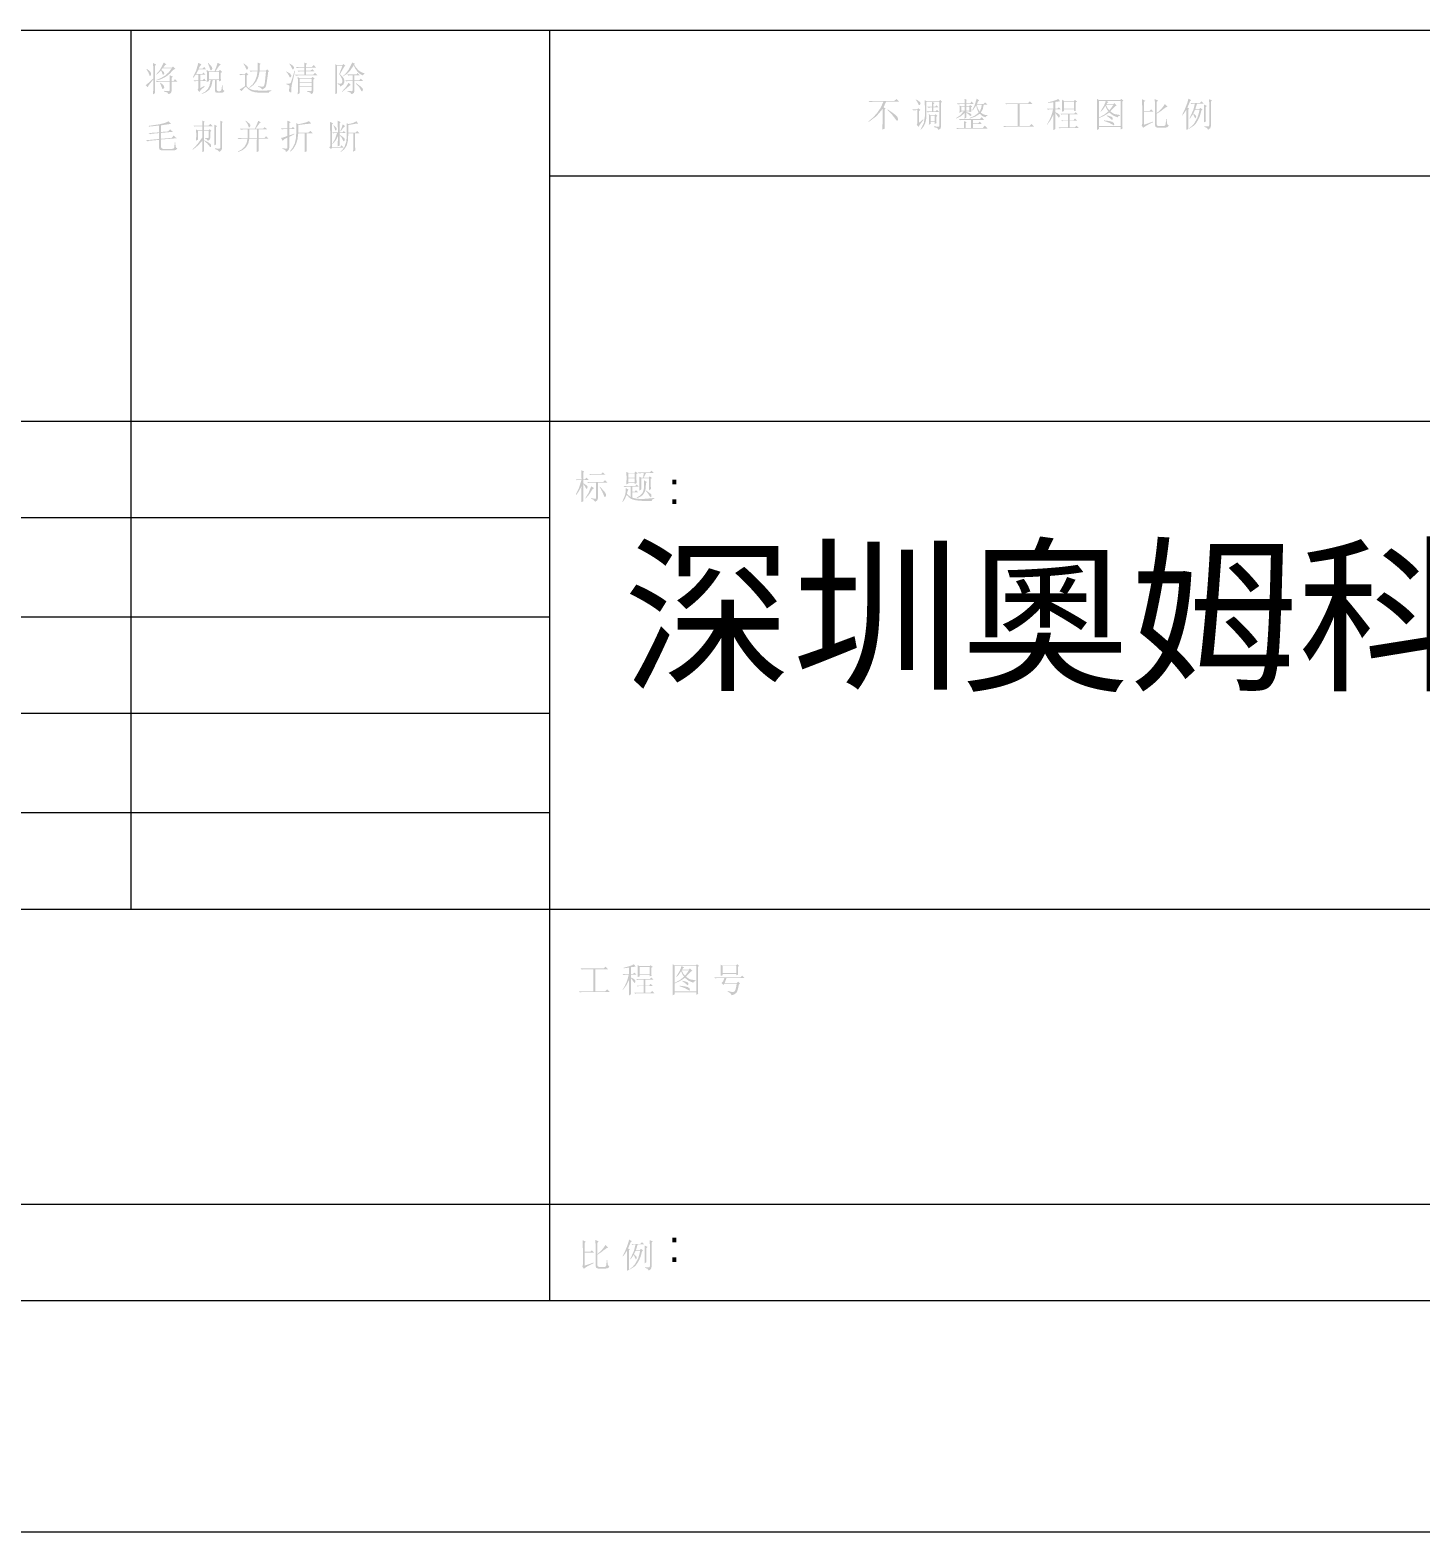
# Model space of a CAD drawing. Header units: millimetres. Extents: x 0 to 297, y 0 to 210.
# Drawn here: x 211.45 to 254.19, y 0 to 46.14 of the extents above; entities that cross this region are included whole.
import ezdxf

# ---------------------------------------------------------------- set-up
doc = ezdxf.new("R2010")
doc.units = ezdxf.units.MM
doc.layers.get('0').update_dxf_attribs({"color": 254})
doc.layers.add('1', color=7, linetype='Continuous')

msp = doc.modelspace()

# ---------------------------------------------------------------- hatches: boundary and pattern name
at = {"layer": '1'}
h = msp.add_hatch(color=0, dxfattribs=at)
h.paths.add_polyline_path([(215.807191, 44.556952), (215.978068, 44.556952), (215.90641, 44.634122), (215.862313, 44.579), (215.807191, 44.579), (215.807191, 44.683731), (215.840264, 44.711292), (215.741045, 44.755389), (215.743801, 44.685798), (215.746558, 44.579), (215.31661, 44.579), (215.349683, 44.545927), (215.432365, 44.556952), (215.746558, 44.556952), (215.746558, 44.308905), (215.739667, 44.278588), (215.724509, 44.264808), (215.676278, 44.266186), (215.570169, 44.275832), (215.570169, 44.253783), (215.670076, 44.224844), (215.707972, 44.171101), (215.782387, 44.211064), (215.807191, 44.292368)])
h.paths.add_polyline_path([(215.459926, 44.523879), (215.448901, 44.512854), (215.504023, 44.375051), (215.521937, 44.33302), (215.54812, 44.336466), (215.575681, 44.380563), (215.559144, 44.441196), (215.521937, 44.478403)])
h.paths.add_polyline_path([(215.603242, 45.069582), (215.641827, 45.086118), (215.559144, 45.146752), (215.476462, 44.975875), (215.41445, 44.88148), (215.327634, 44.78295), (215.338658, 44.771926), (215.415828, 44.838071), (215.476462, 44.904217), (215.504712, 44.842895), (215.520559, 44.793974), (215.532962, 44.768481), (215.553632, 44.771926), (215.581193, 44.810511), (215.559144, 44.86012), (215.487486, 44.920754), (215.526071, 44.970363), (215.807191, 44.970363), (215.715552, 44.847029), (215.603242, 44.744365), (215.469572, 44.665128), (215.327634, 44.606561), (215.333146, 44.595537), (215.465438, 44.629299), (215.581193, 44.683731), (215.676278, 44.746432), (215.746558, 44.804999), (215.840264, 44.904217), (215.877471, 44.936601), (215.922946, 44.948314), (215.845776, 45.025485), (215.807191, 44.9869), (215.542608, 44.9869)])
h.paths.add_polyline_path([(215.029978, 44.93729), (215.083721, 44.849096), (215.11266, 44.777438), (215.129885, 44.734719), (215.151245, 44.733341), (215.173294, 44.788462), (215.156757, 44.854608), (215.116105, 44.893193), (215.046514, 44.948314)])
h.paths.add_polyline_path([(215.233927, 44.171101), (215.294561, 44.204174), (215.294561, 44.288923), (215.294561, 44.353002), (215.294561, 44.418028), (215.294561, 44.554885), (215.294561, 44.763054), (215.294561, 45.042021), (215.327634, 45.080606), (215.233927, 45.130216), (215.234789, 45.063122), (215.236683, 44.961406), (215.238578, 44.825583), (215.239439, 44.65617), (215.101636, 44.529391), (215.043758, 44.478403), (215.002417, 44.452221), (215.068563, 44.391587), (215.089233, 44.433617), (215.134709, 44.496318), (215.239439, 44.623097), (215.238578, 44.467982), (215.236683, 44.341289), (215.234789, 44.242501)])
h = msp.add_hatch(color=0, dxfattribs=at)
h.paths.add_polyline_path([(216.948868, 44.854608), (217.257549, 44.854608), (217.257549, 44.62861), (216.948868, 44.62861)])
h.paths.add_polyline_path([(216.915795, 45.119191), (216.957137, 45.027552), (216.981941, 44.948314), (217.002612, 44.898705), (217.031551, 44.915242), (217.051532, 44.957272), (217.042575, 45.003436), (216.999856, 45.05649), (216.932332, 45.130216)])
h.paths.add_polyline_path([(217.213452, 45.135728), (217.185202, 45.036509), (217.119745, 44.871144), (216.948868, 44.871144), (216.882722, 44.915242), (216.885479, 44.8112), (216.888235, 44.727828), (216.882722, 44.551439), (216.948868, 44.573488), (216.948868, 44.606561), (217.00399, 44.606561), (216.967472, 44.441196), (216.910283, 44.325441), (216.828979, 44.248271), (216.72287, 44.187637), (216.728382, 44.176613), (216.855851, 44.229668), (216.95438, 44.303393), (217.023971, 44.423971), (217.064624, 44.606561), (217.130769, 44.606561), (217.130769, 44.292368), (217.147306, 44.23518), (217.196915, 44.215198), (217.31267, 44.215198), (217.367792, 44.22071), (217.389841, 44.237247), (217.428426, 44.27032), (217.388462, 44.299258), (217.373304, 44.336466), (217.373304, 44.441196), (217.351255, 44.441196), (217.338164, 44.346112), (217.329207, 44.292368), (217.311292, 44.272387), (217.28511, 44.264808), (217.229988, 44.264808), (217.195537, 44.281344), (217.185891, 44.330953), (217.185891, 44.606561), (217.257549, 44.606561), (217.257549, 44.562464), (217.318183, 44.590025), (217.314996, 44.617844), (217.313359, 44.667884), (217.312757, 44.739628), (217.31267, 44.832559), (217.356768, 44.854608), (217.290622, 44.920754), (217.241012, 44.871144), (217.147306, 44.871144), (217.229988, 44.997924), (217.271329, 45.052356), (217.31267, 45.086118)])
h.paths.add_polyline_path([(216.684285, 44.358514), (216.684285, 44.579), (216.860674, 44.579), (216.80004, 44.650658), (216.750431, 44.601049), (216.684285, 44.601049), (216.684285, 44.771926), (216.844137, 44.771926), (216.783504, 44.838071), (216.733894, 44.788462), (216.551993, 44.788462), (216.586444, 44.849785), (216.629163, 44.931778), (216.866186, 44.931778), (216.80004, 45.008948), (216.744919, 44.953827), (216.634676, 44.953827), (216.667749, 45.025485), (216.717358, 45.086118), (216.623651, 45.135728), (216.552682, 44.883547), (216.452775, 44.689243), (216.469311, 44.678219), (216.540969, 44.771926), (216.623651, 44.771926), (216.623651, 44.601049), (216.469311, 44.601049), (216.502384, 44.567976), (216.585066, 44.579), (216.623651, 44.579), (216.623651, 44.369538), (216.616761, 44.330953), (216.601603, 44.308905), (216.651212, 44.237247), (216.700821, 44.304082), (216.816577, 44.408124), (216.80004, 44.42466)])
h = msp.add_hatch(color=0, dxfattribs=at)
h.paths.add_polyline_path([(218.509469, 45.075094), (218.542542, 45.102655), (218.443323, 45.146752), (218.443323, 45.039265), (218.443323, 44.898705), (218.195276, 44.898705), (218.228349, 44.865632), (218.311031, 44.876657), (218.443323, 44.876657), (218.418432, 44.724642), (218.36822, 44.590714), (218.29217, 44.474355), (218.189764, 44.375051), (218.195276, 44.364026), (218.317147, 44.454977), (218.409561, 44.570732), (218.472004, 44.711292), (218.503957, 44.876657), (218.702394, 44.876657), (218.687753, 44.727828), (218.676212, 44.612073), (218.666738, 44.529391), (218.658297, 44.479782), (218.638316, 44.422593), (218.6142, 44.402611), (218.560456, 44.4033), (218.465372, 44.42466), (218.45986, 44.408124), (218.539786, 44.367471), (218.586639, 44.314417), (218.674834, 44.369538), (218.701016, 44.419148), (218.718931, 44.50183), (218.728233, 44.557727), (218.739601, 44.634811), (218.753037, 44.733599), (218.76854, 44.854608), (218.796101, 44.882169), (218.735467, 44.93729), (218.696882, 44.898705), (218.503957, 44.898705), (218.504646, 44.999302)])
h.paths.add_polyline_path([(218.007863, 45.102655), (218.056783, 45.036509), (218.085033, 44.970363), (218.105015, 44.928333), (218.12913, 44.931778), (218.156691, 44.981387), (218.123618, 45.036509), (218.081588, 45.07096), (218.018887, 45.113679)])
h.paths.add_polyline_path([(218.112594, 44.419148), (218.112594, 44.749877), (218.156691, 44.777438), (218.096058, 44.838071), (218.05196, 44.788462), (217.886596, 44.788462), (217.919669, 44.755389), (218.002351, 44.771926), (218.057472, 44.771926), (218.057472, 44.419148), (217.966522, 44.36127), (217.892108, 44.319929), (217.952742, 44.264808), (218.0244, 44.353002), (218.060918, 44.385386), (218.085033, 44.397099), (218.107082, 44.381941), (218.145667, 44.341978), (218.195965, 44.296502), (218.266934, 44.259295), (218.358574, 44.233802), (218.470884, 44.22071), (218.60731, 44.217954), (218.785077, 44.215198), (218.805747, 44.251716), (218.867759, 44.275832), (218.867759, 44.292368), (218.652785, 44.281344), (218.41025, 44.286856), (218.297251, 44.298569), (218.217325, 44.330953), (218.156691, 44.372984)])
h = msp.add_hatch(color=0, dxfattribs=at)
h.paths.add_polyline_path([(219.739341, 44.634122), (220.108655, 44.634122), (220.108655, 44.551439), (219.739341, 44.551439)])
h.paths.add_polyline_path([(219.739341, 44.529391), (220.108655, 44.529391), (220.108655, 44.42466), (219.739341, 44.42466)])
h.paths.add_polyline_path([(219.678707, 44.700268), (219.681463, 44.596915), (219.684219, 44.435684), (219.681463, 44.276521), (219.678707, 44.171101), (219.739341, 44.204174), (219.739341, 44.408124), (220.108655, 44.408124), (220.108655, 44.292368), (220.096941, 44.272387), (220.064558, 44.264808), (219.959827, 44.27032), (219.959827, 44.253783), (220.059045, 44.224844), (220.092118, 44.171101), (220.141728, 44.208997), (220.158264, 44.275832), (220.158264, 44.623097), (220.202361, 44.645146), (220.130703, 44.70578), (220.086606, 44.65617), (219.744853, 44.65617)])
h.paths.add_polyline_path([(219.877144, 45.008948), (219.612561, 45.008948), (219.645634, 44.975875), (219.728316, 44.9869), (219.877144, 44.9869), (219.877144, 44.898705), (219.667683, 44.898705), (219.700755, 44.865632), (219.783438, 44.876657), (219.877144, 44.876657), (219.877144, 44.771926), (219.585, 44.771926), (219.618073, 44.738853), (219.700755, 44.749877), (220.290556, 44.749877), (220.207874, 44.827047), (220.14724, 44.771926), (219.932266, 44.771926), (219.932266, 44.876657), (220.185825, 44.876657), (220.125191, 44.942802), (220.075582, 44.898705), (219.932266, 44.898705), (219.932266, 44.9869), (220.240946, 44.9869), (220.169288, 45.069582), (220.114167, 45.008948), (219.932266, 45.008948), (219.932266, 45.080606), (219.965339, 45.108167), (219.877144, 45.146752), (219.877144, 45.094387)])
h.paths.add_polyline_path([(219.596025, 44.887681), (219.579488, 44.893193), (219.535046, 44.745571), (219.50094, 44.634122), (219.477169, 44.55988), (219.463733, 44.523879), (219.419636, 44.490806), (219.387941, 44.491495), (219.331441, 44.496318), (219.331441, 44.479782), (219.414124, 44.441196), (219.426526, 44.400544), (219.414124, 44.330953), (219.4093, 44.264808), (219.441684, 44.231735), (219.476135, 44.226911), (219.485781, 44.242759), (219.483025, 44.282722), (219.480269, 44.34749), (219.496806, 44.474269), (219.509208, 44.518711), (219.529879, 44.602427), (219.558818, 44.725417)])
h.paths.add_polyline_path([(219.331441, 44.871144), (219.325929, 44.86012), (219.382429, 44.785706), (219.414124, 44.727828), (219.431349, 44.689932), (219.452709, 44.689243), (219.47269, 44.711292), (219.480269, 44.749877), (219.443062, 44.804309)])
h.paths.add_polyline_path([(219.43066, 45.113679), (219.419636, 45.102655), (219.468556, 45.028241), (219.496806, 44.970363), (219.517476, 44.933845), (219.546415, 44.942802), (219.562263, 44.971741), (219.557439, 45.008948), (219.518854, 45.055112)])
h = msp.add_hatch(color=0, dxfattribs=at)
h.paths.add_polyline_path([(221.437745, 45.102655), (221.355063, 45.146752), (221.239308, 44.920754), (221.16007, 44.814645), (221.068431, 44.733341), (221.073943, 44.722316), (221.185564, 44.793285), (221.27238, 44.876657), (221.39916, 45.058558), (221.445324, 44.959339), (221.503891, 44.876657), (221.575549, 44.807066), (221.663743, 44.749877), (221.729889, 44.799486), (221.729889, 44.810511), (221.626536, 44.849096), (221.547988, 44.904217), (221.477019, 44.97932), (221.410184, 45.075094)])
h.paths.add_polyline_path([(221.200722, 44.275832), (221.200722, 44.259295), (221.291673, 44.225533), (221.333014, 44.171101), (221.377111, 44.195217), (221.404672, 44.215198), (221.421209, 44.286856), (221.421209, 44.579), (221.685792, 44.579), (221.614134, 44.650658), (221.564525, 44.601049), (221.421209, 44.601049), (221.421209, 44.755389), (221.581061, 44.755389), (221.514915, 44.821535), (221.47633, 44.777438), (221.200722, 44.777438), (221.233795, 44.744365), (221.316478, 44.755389), (221.366087, 44.755389), (221.366087, 44.601049), (221.129064, 44.601049), (221.162137, 44.567976), (221.24482, 44.579), (221.366087, 44.579), (221.366087, 44.29788), (221.358508, 44.273076), (221.338526, 44.264808), (221.292362, 44.266186)])
h.paths.add_polyline_path([(221.233795, 44.523879), (221.206235, 44.46669), (221.162137, 44.397099), (221.035358, 44.253783), (221.04087, 44.242759), (221.200722, 44.375051), (221.268246, 44.437062), (221.310966, 44.457733)])
h.paths.add_polyline_path([(221.465306, 44.490806), (221.570037, 44.386075), (221.625158, 44.281344), (221.64514, 44.257228), (221.669255, 44.27032), (221.68028, 44.330953), (221.663054, 44.359892), (221.625158, 44.397099), (221.563147, 44.44602), (221.47633, 44.507342)])
h.paths.add_polyline_path([(220.831408, 44.171101), (220.88653, 44.198662), (220.88653, 45.036509), (221.046382, 45.036509), (220.952676, 44.788462), (221.018132, 44.685109), (221.046382, 44.606561), (221.046382, 44.548683), (221.029846, 44.507342), (220.985059, 44.490806), (220.903066, 44.507342), (220.903066, 44.490806), (220.961633, 44.453599), (220.991261, 44.408124), (221.079455, 44.468757), (221.112528, 44.545927), (221.101504, 44.639634), (221.060852, 44.701646), (220.974724, 44.788462), (221.107016, 45.019972), (221.145601, 45.042021), (221.084967, 45.102655), (221.046382, 45.058558), (220.88653, 45.058558), (220.831408, 45.097143), (220.834164, 44.915242), (220.83692, 44.667195), (220.834164, 44.398477)])
h = msp.add_hatch(color=0, dxfattribs=at)
h.paths.add_polyline_path([(237.707383, 43.703655), (237.745968, 43.731215), (237.674311, 43.7698), (237.756993, 43.940677), (238.153868, 43.940677), (238.071186, 44.023359), (238.00504, 43.962726), (237.216802, 43.962726), (237.249875, 43.929653), (237.36563, 43.940677), (237.674311, 43.940677), (237.582671, 43.747063), (237.470361, 43.582387), (237.340825, 43.445961), (237.21129, 43.33434), (237.216802, 43.317804), (237.45658, 43.494193), (237.64675, 43.720191), (237.64675, 43.356389), (237.643994, 43.229609), (237.641238, 43.086293), (237.712896, 43.113854), (237.708072, 43.19378), (237.707383, 43.30678)])
h.paths.add_polyline_path([(237.795578, 43.687118), (237.940272, 43.541046), (238.027088, 43.428047), (238.076698, 43.361901), (238.109771, 43.361901), (238.122173, 43.398419), (238.109771, 43.455608), (238.081779, 43.495915), (238.022265, 43.550692), (237.930712, 43.619939), (237.806602, 43.703655)])
h = msp.add_hatch(color=0, dxfattribs=at)
h.paths.add_polyline_path([(238.665175, 44.001311), (238.714095, 43.935854), (238.742345, 43.874531), (238.762327, 43.836635), (238.786442, 43.835946), (238.814003, 43.885556), (238.802979, 43.915872), (238.775418, 43.946189), (238.731321, 43.979262), (238.670687, 44.012335)])
h.paths.add_polyline_path([(238.764394, 43.290243), (238.764394, 43.654045), (238.808491, 43.687118), (238.747857, 43.74224), (238.709272, 43.703655), (238.554932, 43.703655), (238.588005, 43.670582), (238.670687, 43.681606), (238.714784, 43.681606), (238.714784, 43.290243), (238.698248, 43.229609), (238.747857, 43.168976), (238.802979, 43.25028), (238.90771, 43.389462), (238.896686, 43.405998)])
h.paths.add_polyline_path([(238.814003, 43.091806), (238.825028, 43.080781), (238.904437, 43.173971), (238.960075, 43.288865), (238.990909, 43.426497), (238.995904, 43.587899), (238.995904, 43.935165), (239.161269, 43.935165), (239.161269, 43.786337), (239.023465, 43.786337), (239.056538, 43.753264), (239.13922, 43.7698), (239.161269, 43.7698), (239.161269, 43.648533), (238.995904, 43.648533), (239.028977, 43.61546), (239.111659, 43.626484), (239.387267, 43.626484), (239.321121, 43.69263), (239.277024, 43.648533), (239.210878, 43.648533), (239.210878, 43.7698), (239.359706, 43.7698), (239.299073, 43.830434), (239.260488, 43.786337), (239.210878, 43.786337), (239.210878, 43.874531), (239.243951, 43.902092), (239.172293, 43.935165), (239.392779, 43.935165), (239.392779, 43.207561), (239.385889, 43.182756), (239.370731, 43.174488), (239.325944, 43.175866), (239.227415, 43.185512), (239.227415, 43.163464), (239.326633, 43.131769), (239.359706, 43.075269), (239.425852, 43.113854), (239.442389, 43.18), (239.442389, 43.913116), (239.475462, 43.935165), (239.42034, 43.995799), (239.381755, 43.957214), (239.001416, 43.957214), (238.940783, 43.990286), (238.943539, 43.878665), (238.946295, 43.791849), (238.946295, 43.680228), (238.946295, 43.494193), (238.913222, 43.282664)])
h.paths.add_polyline_path([(239.067562, 43.235122), (239.122684, 43.25717), (239.122684, 43.317804), (239.249463, 43.317804), (239.249463, 43.25717), (239.304585, 43.284731), (239.299762, 43.359145), (239.299073, 43.483168), (239.326633, 43.505217), (239.277024, 43.554826), (239.243951, 43.521753), (239.122684, 43.521753), (239.067562, 43.560339), (239.073074, 43.394974)])
h.paths.add_polyline_path([(239.122684, 43.505217), (239.249463, 43.505217), (239.249463, 43.339852), (239.122684, 43.339852)])
h = msp.add_hatch(color=0, dxfattribs=at)
h.paths.add_polyline_path([(240.367107, 43.7698), (240.40018, 43.786337), (240.339547, 43.841458), (240.300962, 43.802873), (240.218279, 43.802873), (240.218279, 43.869019), (240.44979, 43.869019), (240.383644, 43.946189), (240.339547, 43.891068), (240.218279, 43.891068), (240.218279, 43.97375), (240.240328, 43.995799), (240.163158, 44.028872), (240.16867, 43.891068), (239.926135, 43.891068), (239.959208, 43.857995), (240.04189, 43.869019), (240.16867, 43.869019), (240.16867, 43.802873), (240.063939, 43.802873), (240.008817, 43.824922), (240.01433, 43.714679), (240.008817, 43.604436), (240.063939, 43.626484), (240.063939, 43.648533), (240.141109, 43.648533), (240.039134, 43.529333), (239.904087, 43.439071), (239.909599, 43.422535), (240.055671, 43.49626), (240.16867, 43.598924), (240.163158, 43.422535), (240.223791, 43.450095), (240.218968, 43.51693), (240.218279, 43.604436), (240.285803, 43.558271), (240.328522, 43.516241), (240.354705, 43.495571), (240.37262, 43.516241), (240.371931, 43.548625), (240.350571, 43.576875), (240.300962, 43.596857), (240.218279, 43.620972), (240.218279, 43.648533), (240.317498, 43.648533), (240.317498, 43.620972), (240.37262, 43.637509)])
h.paths.add_polyline_path([(240.063939, 43.780825), (240.16867, 43.780825), (240.16867, 43.670582), (240.063939, 43.670582)])
h.paths.add_polyline_path([(240.218279, 43.780825), (240.317498, 43.780825), (240.317498, 43.670582), (240.218279, 43.670582)])
h.paths.add_polyline_path([(240.537984, 43.852483), (240.697837, 43.852483), (240.673032, 43.732593), (240.631691, 43.637509), (240.574502, 43.728459)])
h.paths.add_polyline_path([(240.537984, 44.034384), (240.475283, 43.829056), (240.40018, 43.681606), (240.416717, 43.670582), (240.52696, 43.835946), (240.546252, 43.720191), (240.598618, 43.604436), (240.47046, 43.509351), (240.317498, 43.439071), (240.32301, 43.422535), (240.495954, 43.484546), (240.631691, 43.571363), (240.708861, 43.503839), (240.802567, 43.46112), (240.827372, 43.494193), (240.868713, 43.510729), (240.868713, 43.527266), (240.764671, 43.543113), (240.664764, 43.604436), (240.727464, 43.716057), (240.752958, 43.852483), (240.874225, 43.852483), (240.797055, 43.918628), (240.747446, 43.869019), (240.549008, 43.869019), (240.576569, 43.946189), (240.615154, 43.984774)])
h.paths.add_polyline_path([(240.152133, 43.135903), (239.904087, 43.135903), (239.937159, 43.10283), (240.019842, 43.113854), (240.874225, 43.113854), (240.791543, 43.207561), (240.725397, 43.135903), (240.422229, 43.135903), (240.422229, 43.251658), (240.703349, 43.251658), (240.631691, 43.328828), (240.582081, 43.273707), (240.422229, 43.273707), (240.422229, 43.38395), (240.763982, 43.38395), (240.692324, 43.466632), (240.637203, 43.405998), (239.992281, 43.405998), (240.025354, 43.372925), (240.108036, 43.38395), (240.367107, 43.38395), (240.367107, 43.135903), (240.201743, 43.135903), (240.201743, 43.290243), (240.234816, 43.312292), (240.146621, 43.345365), (240.149377, 43.267505)])
h = msp.add_hatch(color=0, dxfattribs=at)
h.dxf.hatch_style = 2
h.paths.add_polyline_path([(241.409566, 43.89658), (241.442639, 43.863507), (241.525321, 43.874531), (241.795416, 43.874531), (241.795416, 43.196536), (241.354444, 43.196536), (241.387517, 43.163464), (241.470199, 43.174488), (242.302534, 43.174488), (242.219852, 43.25717), (242.164731, 43.196536), (241.85605, 43.196536), (241.85605, 43.874531), (242.247413, 43.874531), (242.170243, 43.951701), (242.120633, 43.89658)])
h = msp.add_hatch(color=0, dxfattribs=at)
h.paths.add_polyline_path([(243.161107, 43.631997), (243.216229, 43.654045), (243.216229, 43.703655), (243.524909, 43.703655), (243.524909, 43.654045), (243.585543, 43.670582), (243.58072, 43.761532), (243.580031, 43.918628), (243.618616, 43.946189), (243.557982, 44.001311), (243.524909, 43.968238), (243.221741, 43.968238), (243.161107, 44.001311), (243.161107, 43.81941)])
h.paths.add_polyline_path([(243.216229, 43.946189), (243.524909, 43.946189), (243.524909, 43.725703), (243.216229, 43.725703)])
h.paths.add_polyline_path([(243.105986, 43.576875), (243.139059, 43.543802), (243.177644, 43.554826), (243.343008, 43.554826), (243.343008, 43.372925), (243.128034, 43.372925), (243.161107, 43.339852), (243.199692, 43.356389), (243.343008, 43.356389), (243.343008, 43.157951), (243.045352, 43.157951), (243.078425, 43.124878), (243.161107, 43.135903), (243.673738, 43.135903), (243.607592, 43.207561), (243.557982, 43.157951), (243.392618, 43.157951), (243.392618, 43.356389), (243.624128, 43.356389), (243.557982, 43.422535), (243.513885, 43.372925), (243.392618, 43.372925), (243.392618, 43.554826), (243.646177, 43.554826), (243.580031, 43.620972), (243.535934, 43.576875)])
h.paths.add_polyline_path([(242.896524, 43.924141), (242.896524, 43.725703), (242.692574, 43.725703), (242.725647, 43.69263), (242.764232, 43.703655), (242.8855, 43.703655), (242.861384, 43.605125), (242.824866, 43.494193), (242.769745, 43.370169), (242.698087, 43.246146), (242.703599, 43.235122), (242.810397, 43.37637), (242.896524, 43.554826), (242.896524, 43.40152), (242.896524, 43.270951), (242.896524, 43.161052), (242.896524, 43.069757), (242.957158, 43.10283), (242.953971, 43.161827), (242.952335, 43.264749), (242.951732, 43.412113), (242.951646, 43.604436), (243.034328, 43.488681), (243.059133, 43.451474), (243.083937, 43.472144), (243.092894, 43.512796), (243.072913, 43.549314), (243.024682, 43.585143), (242.951646, 43.620972), (242.951646, 43.703655), (243.128034, 43.703655), (243.061889, 43.7698), (243.012279, 43.725703), (242.951646, 43.725703), (242.951646, 43.935165), (243.042596, 43.947567), (243.100474, 43.951701), (243.045352, 44.028872), (242.992987, 43.998555), (242.907548, 43.968238), (242.725647, 43.918628), (242.725647, 43.902092), (242.827622, 43.915183)])
h = msp.add_hatch(color=0, dxfattribs=at)
h.paths.add_polyline_path([(245.013852, 43.951701), (245.041413, 43.979262), (244.980779, 44.028872), (244.947706, 43.990286), (244.302784, 43.990286), (244.236639, 44.028872), (244.236639, 43.869019), (244.236639, 43.246146), (244.236639, 43.075269), (244.297272, 43.10283), (244.297272, 43.168976), (244.958731, 43.168976), (244.958731, 43.086293), (245.019364, 43.119366), (245.013852, 43.268194)])
h.paths.add_polyline_path([(244.297272, 43.968238), (244.501222, 43.968238), (244.48882, 43.908982), (244.451613, 43.824922), (244.34137, 43.637509), (244.352394, 43.631997), (244.428186, 43.714679), (244.49571, 43.813898), (244.529472, 43.728459), (244.583904, 43.643021), (244.459192, 43.54518), (244.297272, 43.455608)])
h.paths.add_polyline_path([(244.297272, 43.191024), (244.297272, 43.439071), (244.458503, 43.51004), (244.611465, 43.609948), (244.725842, 43.518997), (244.865024, 43.46112), (244.88914, 43.492815), (244.942194, 43.516241), (244.942194, 43.532778), (244.768561, 43.561028), (244.644538, 43.643021), (244.754781, 43.764288), (244.791988, 43.802873), (244.837463, 43.824922), (244.765805, 43.902092), (244.732732, 43.857995), (244.523271, 43.857995), (244.550831, 43.902092), (244.589416, 43.929653), (244.512246, 43.968238), (244.958731, 43.968238), (244.958731, 43.191024)])
h.paths.add_polyline_path([(244.512246, 43.835946), (244.732732, 43.835946), (244.670032, 43.745685), (244.611465, 43.676094), (244.561856, 43.739484)])
h.paths.add_polyline_path([(244.539807, 43.521753), (244.534295, 43.505217), (244.619733, 43.444583), (244.672099, 43.400486), (244.700348, 43.380505), (244.716196, 43.405998), (244.712062, 43.448028), (244.683123, 43.477656), (244.625934, 43.497638)])
h.paths.add_polyline_path([(244.451613, 43.367413), (244.451613, 43.350877), (244.613532, 43.291621), (244.705172, 43.240634), (244.749958, 43.215829), (244.765805, 43.240634), (244.752025, 43.286109), (244.705172, 43.323316), (244.609398, 43.347432)])
h = msp.add_hatch(color=0, dxfattribs=at)
h.paths.add_polyline_path([(245.624378, 43.736727), (245.624378, 43.262682), (245.607842, 43.207561), (245.657451, 43.135903), (245.697845, 43.171215), (245.761493, 43.211695), (245.848912, 43.258376), (245.96062, 43.312292), (245.955107, 43.328828), (245.6795, 43.235122), (245.6795, 43.637509), (245.971644, 43.637509), (245.899986, 43.709167), (245.850376, 43.659557), (245.6795, 43.659557), (245.6795, 43.935165), (245.718085, 43.968238), (245.618866, 44.017847), (245.621622, 43.897958)])
h.paths.add_polyline_path([(246.015741, 43.808385), (246.015741, 43.224097), (246.037101, 43.162086), (246.103936, 43.141415), (246.318909, 43.141415), (246.390567, 43.157951), (246.415372, 43.176555), (246.440177, 43.207561), (246.411238, 43.229609), (246.390567, 43.268194), (246.380921, 43.325383), (246.379543, 43.41151), (246.357495, 43.41151), (246.349226, 43.296444), (246.340958, 43.235122), (246.323044, 43.205494), (246.296861, 43.196536), (246.125984, 43.196536), (246.083954, 43.208939), (246.070863, 43.246146), (246.070863, 43.571363), (246.187307, 43.645088), (246.274812, 43.714679), (246.344403, 43.764977), (246.401592, 43.786337), (246.318909, 43.869019), (246.282391, 43.811141), (246.225203, 43.736727), (246.152167, 43.660935), (246.070863, 43.593411), (246.070863, 43.940677), (246.11496, 43.97375), (246.010229, 44.023359)])
h = msp.add_hatch(color=0, dxfattribs=at)
h.paths.add_polyline_path([(247.442066, 43.670582), (247.475139, 43.698142), (247.408993, 43.753264), (247.37592, 43.709167), (247.254653, 43.709167), (247.286347, 43.811831), (247.309774, 43.885556), (247.508212, 43.885556), (247.442066, 43.951701), (247.392456, 43.902092), (247.111337, 43.902092), (247.144409, 43.869019), (247.182995, 43.885556), (247.243628, 43.885556), (247.194019, 43.687118), (247.078264, 43.433559), (247.089288, 43.422535), (247.188507, 43.565851), (247.238116, 43.455608), (247.250518, 43.427358), (247.271189, 43.444583), (247.283591, 43.480412), (247.271189, 43.516241), (247.194019, 43.582387), (247.243628, 43.687118), (247.386944, 43.687118), (247.353871, 43.558271), (247.320798, 43.450095), (247.22158, 43.273707), (247.149922, 43.195158), (247.061727, 43.124878), (247.067239, 43.113854), (247.216067, 43.207561), (247.274634, 43.273707), (247.337335, 43.372925), (247.395901, 43.501083)])
h.paths.add_polyline_path([(247.574357, 43.505217), (247.574357, 43.775312), (247.612942, 43.808385), (247.524748, 43.852483), (247.524748, 43.720191), (247.524748, 43.488681), (247.524748, 43.418401), (247.524748, 43.30678), (247.57987, 43.339852), (247.575046, 43.443205)])
h.paths.add_polyline_path([(247.6846, 43.830434), (247.6846, 43.224097), (247.676332, 43.189646), (247.651528, 43.18), (247.603296, 43.180689), (247.53026, 43.185512), (247.53026, 43.168976), (247.613631, 43.135214), (247.651528, 43.080781), (247.716295, 43.130391), (247.739722, 43.213073), (247.739722, 43.951701), (247.772795, 43.979262), (247.679088, 44.017847), (247.681844, 43.911738)])
h.paths.add_polyline_path([(246.979045, 43.075269), (247.045191, 43.10283), (247.039679, 43.262682), (247.039679, 43.703655), (247.067239, 43.736727), (247.012118, 43.758776), (247.043813, 43.834568), (247.100312, 43.968238), (247.133385, 43.984774), (247.045191, 44.034384), (247.020386, 43.939299), (246.979045, 43.81941), (246.921167, 43.679539), (246.846753, 43.527266), (246.857778, 43.521753), (246.912899, 43.589277), (246.984557, 43.698142), (246.984557, 43.273707), (246.981801, 43.193091)])
h = msp.add_hatch(color=0, dxfattribs=at)
h.dxf.hatch_style = 2
h.paths.add_polyline_path([(215.477817, 43.011139), (215.477817, 43.215089), (215.659718, 43.24265), (215.780985, 43.259186), (215.703815, 43.341869), (215.611486, 43.295704), (215.46128, 43.253674), (215.097478, 43.198553), (215.10299, 43.176504), (215.231148, 43.188906), (215.417183, 43.209577), (215.417183, 43.000115), (215.097478, 42.978066), (215.141575, 42.939481), (215.18016, 42.956018), (215.417183, 42.978066), (215.417183, 42.796165), (215.014796, 42.75758), (215.064405, 42.718995), (215.114015, 42.741044), (215.417183, 42.768605), (215.417183, 42.515046), (215.439232, 42.46268), (215.51089, 42.443388), (215.858155, 42.443388), (215.918789, 42.454412), (215.949106, 42.471637), (215.979423, 42.509533), (215.94635, 42.521936), (215.929813, 42.559143), (215.920167, 42.61702), (215.918789, 42.691435), (215.89674, 42.691435), (215.888472, 42.583948), (215.880204, 42.52607), (215.858844, 42.501265), (215.825082, 42.492997), (215.543963, 42.492997), (215.494353, 42.506777), (215.477817, 42.553631), (215.477817, 42.779629), (215.957374, 42.818214), (215.863667, 42.900896), (215.803034, 42.829238), (215.477817, 42.801678), (215.477817, 42.983579), (215.841619, 43.016652), (215.753424, 43.093822), (215.692791, 43.027676)])
h = msp.add_hatch(color=0, dxfattribs=at)
h.paths.add_polyline_path([(217.132124, 42.509533), (217.132124, 42.487485), (217.219629, 42.453723), (217.269928, 42.39929), (217.330562, 42.4489), (217.35261, 42.515046), (217.35261, 43.292259), (217.380171, 43.31982), (217.297489, 43.358405), (217.297489, 43.159968), (217.297489, 42.531582), (217.290598, 42.508844), (217.27544, 42.498509), (217.22652, 42.499887)])
h.paths.add_polyline_path([(217.165197, 43.159968), (217.19827, 43.19304), (217.110075, 43.237138), (217.112831, 43.084864), (217.115588, 42.911921), (217.112831, 42.742422), (217.110075, 42.597728), (217.170709, 42.630801), (217.165197, 42.763093)])
h.paths.add_polyline_path([(216.828956, 42.812702), (216.883388, 42.783074), (216.91715, 42.741044), (216.972272, 42.774117), (216.99432, 42.840263), (216.99432, 43.022164), (217.021881, 43.044212), (216.972272, 43.093822), (216.933687, 43.060749), (216.795883, 43.060749), (216.795883, 43.187528), (217.065978, 43.187528), (216.99432, 43.259186), (216.944711, 43.209577), (216.795883, 43.209577), (216.795883, 43.297771), (216.823443, 43.325332), (216.740761, 43.363917), (216.746273, 43.264698), (216.746273, 43.209577), (216.470666, 43.209577), (216.503739, 43.176504), (216.542324, 43.187528), (216.746273, 43.187528), (216.746273, 43.060749), (216.613982, 43.060749), (216.553348, 43.08831), (216.55886, 42.917433), (216.553348, 42.746556), (216.613982, 42.774117), (216.613982, 43.0387), (216.746273, 43.0387), (216.746273, 42.845775), (216.602957, 42.647337), (216.521653, 42.556387), (216.448617, 42.481973), (216.454129, 42.465436), (216.616738, 42.597728), (216.746273, 42.746556), (216.746273, 42.581191), (216.740761, 42.393778), (216.801395, 42.415827), (216.795883, 42.548119), (216.795883, 42.746556), (216.898547, 42.656295), (216.955735, 42.586704), (216.984674, 42.548808), (217.005344, 42.548119), (217.014302, 42.572923), (217.010857, 42.614264), (216.99432, 42.64217), (216.952979, 42.676276), (216.886833, 42.716584), (216.795883, 42.763093), (216.795883, 43.0387), (216.939199, 43.0387), (216.939199, 42.851287), (216.934376, 42.829238), (216.91715, 42.823726), (216.828956, 42.829238)])
h = msp.add_hatch(color=0, dxfattribs=at)
h.paths.add_polyline_path([(218.189134, 43.093822), (218.420645, 43.093822), (218.420645, 42.823726), (218.189134, 42.823726)])
h.paths.add_polyline_path([(218.073379, 43.341869), (218.127123, 43.2709), (218.156062, 43.204065), (218.173287, 43.155833), (218.194647, 43.148943), (218.222207, 43.19304), (218.221518, 43.226113), (218.200159, 43.259186), (218.154683, 43.300527), (218.084404, 43.358405)])
h.paths.add_polyline_path([(218.134013, 42.823726), (217.830844, 42.823726), (217.863917, 42.790653), (217.9466, 42.801678), (218.134013, 42.801678), (218.106194, 42.672314), (218.047886, 42.564655), (217.959605, 42.477666), (217.841869, 42.410315), (217.841869, 42.393778), (217.984496, 42.455962), (218.089916, 42.543984), (218.158129, 42.658878), (218.189134, 42.801678), (218.420645, 42.801678), (218.419784, 42.66818), (218.417889, 42.556387), (218.415994, 42.465264), (218.415133, 42.393778), (218.481279, 42.421339), (218.478092, 42.484643), (218.476455, 42.5681), (218.475853, 42.673262), (218.475766, 42.801678), (218.778935, 42.801678), (218.701765, 42.878848), (218.652155, 42.823726), (218.475766, 42.823726), (218.475766, 43.093822), (218.734838, 43.093822), (218.66318, 43.159968), (218.61357, 43.110358), (218.38206, 43.110358), (218.508839, 43.286747), (218.547424, 43.303283), (218.464742, 43.358405), (218.43098, 43.267454), (218.360011, 43.110358), (217.902502, 43.110358), (217.935575, 43.077285), (218.018258, 43.093822), (218.134013, 43.093822)])
h = msp.add_hatch(color=0, dxfattribs=at)
h.paths.add_polyline_path([(219.891067, 42.393778), (219.957213, 42.421339), (219.9517, 42.548119), (219.9517, 42.972554), (220.133601, 42.972554), (220.061943, 43.044212), (220.006822, 42.994603), (219.692629, 42.994603), (219.692629, 43.226113), (219.92414, 43.253674), (220.089504, 43.270211), (220.023358, 43.347381), (219.98417, 43.325677), (219.91656, 43.301905), (219.821045, 43.276067), (219.698141, 43.248162), (219.631996, 43.286747), (219.631996, 43.153766), (219.631996, 42.983579), (219.620282, 42.809257), (219.587898, 42.663874), (219.528643, 42.539161), (219.444582, 42.426851), (219.455607, 42.410315), (219.551553, 42.507466), (219.623727, 42.633557), (219.671097, 42.788586), (219.692629, 42.972554), (219.891067, 42.972554), (219.891067, 42.581191), (219.891067, 42.504021)])
h.paths.add_polyline_path([(219.163463, 42.829238), (219.213072, 42.741044), (219.254413, 42.782385), (219.3619, 42.840263), (219.3619, 42.548119), (219.353632, 42.510912), (219.328827, 42.498509), (219.282663, 42.502643), (219.20756, 42.515046), (219.202048, 42.498509), (219.292998, 42.454412), (219.317803, 42.393778), (219.394973, 42.45579), (219.422534, 42.542606), (219.422534, 42.862311), (219.576874, 42.944994), (219.576874, 42.96153), (219.422534, 42.906408), (219.422534, 43.099334), (219.59341, 43.099334), (219.532777, 43.16548), (219.48868, 43.121382), (219.422534, 43.121382), (219.422534, 43.286747), (219.461119, 43.314308), (219.3619, 43.358405), (219.3619, 43.248162), (219.3619, 43.121382), (219.163463, 43.121382), (219.196535, 43.08831), (219.246145, 43.099334), (219.3619, 43.099334), (219.3619, 42.889872), (219.229608, 42.843019)])
h = msp.add_hatch(color=0, dxfattribs=at)
h.paths.add_polyline_path([(220.773673, 43.226113), (220.801922, 43.145498), (220.823282, 43.082797), (220.836373, 43.049724), (220.861867, 43.066261), (220.874269, 43.106913), (220.861867, 43.143431)])
h.paths.add_polyline_path([(221.060305, 43.248162), (221.034811, 43.164791), (220.988647, 43.044212), (220.999671, 43.033188), (221.04928, 43.103468), (221.082353, 43.148943), (221.131963, 43.19304)])
h.paths.add_polyline_path([(220.966598, 42.911921), (221.02172, 42.84233), (221.060305, 42.768605), (221.089932, 42.723818), (221.115426, 42.741044), (221.122316, 42.782385), (221.104402, 42.823726), (221.052036, 42.867823), (220.966598, 42.928457), (220.966598, 42.978066), (221.154011, 42.978066), (221.093377, 43.044212), (221.04928, 43.000115), (220.966598, 43.000115), (220.966598, 43.286747), (220.994159, 43.314308), (220.905964, 43.358405), (220.90872, 43.195797), (220.911476, 43.000115), (220.735088, 43.000115), (220.76816, 42.967042), (220.806746, 42.978066), (220.883916, 42.978066), (220.826727, 42.804434), (220.7406, 42.647337), (220.751624, 42.641825), (220.848087, 42.760336), (220.911476, 42.878848), (220.90872, 42.703837), (220.905964, 42.570167), (220.966598, 42.597728), (220.966598, 42.725885)])
h.paths.add_polyline_path([(220.674454, 42.570167), (220.641381, 42.537094), (220.702015, 42.487485), (220.735088, 42.531582), (221.087865, 42.531582), (221.021719, 42.597728), (220.977622, 42.548119), (220.729575, 42.548119), (220.729575, 43.24265), (220.762648, 43.275723), (220.668942, 43.325332), (220.671698, 43.139986), (220.674454, 43.016652)])
h.paths.add_polyline_path([(221.380009, 42.410315), (221.446155, 42.443388), (221.441332, 42.545362), (221.440643, 42.614264), (221.440643, 42.972554), (221.572935, 42.972554), (221.501277, 43.044212), (221.451667, 42.994603), (221.231181, 42.994603), (221.231181, 43.226113), (221.316878, 43.240669), (221.383455, 43.251607), (221.430394, 43.259445), (221.45718, 43.264698), (221.53435, 43.270211), (221.479228, 43.341869), (221.374497, 43.286747), (221.231181, 43.253674), (221.17606, 43.286747), (221.181572, 42.978066), (221.178127, 42.829927), (221.170548, 42.718995), (221.115426, 42.553631), (221.062372, 42.481284), (220.988647, 42.404803), (220.999671, 42.393778), (221.111292, 42.484729), (221.181572, 42.592216), (221.218779, 42.745178), (221.231181, 42.972554), (221.385522, 42.972554), (221.382766, 42.66663)])
h = msp.add_hatch(color=0, dxfattribs=at)
h.paths.add_polyline_path([(228.964227, 32.113125), (228.953203, 32.107613), (229.033129, 31.96223), (229.079982, 31.854054), (229.105476, 31.792042), (229.135104, 31.804444), (229.152329, 31.854054), (229.140616, 31.903663), (229.120032, 31.934841), (229.083427, 31.979455), (229.03132, 32.038538)])
h.paths.add_polyline_path([(228.633498, 32.504488), (228.666571, 32.471415), (228.699644, 32.487951), (229.12408, 32.487951), (229.052422, 32.554097), (229.002812, 32.504488)])
h.paths.add_polyline_path([(228.68862, 31.760347), (228.68862, 31.738298), (228.760278, 31.71625), (228.815399, 31.650104), (228.881545, 31.694201), (228.903593, 31.760347), (228.903593, 32.239904), (229.195738, 32.239904), (229.118567, 32.311562), (229.063446, 32.256441), (228.567352, 32.256441), (228.600425, 32.223368), (228.63901, 32.239904), (228.84296, 32.239904), (228.84296, 31.765859), (228.83607, 31.748634), (228.820911, 31.743811), (228.775436, 31.747945)])
h.paths.add_polyline_path([(228.694132, 32.124149), (228.615584, 31.925712), (228.512231, 31.760347), (228.523255, 31.749323), (228.630053, 31.874035), (228.732717, 32.035955), (228.782326, 32.069028)])
h.paths.add_polyline_path([(228.451597, 32.190295), (228.489493, 32.146198), (228.523255, 32.085564), (228.54806, 32.045601), (228.572864, 32.063515), (228.584578, 32.104168), (228.567352, 32.140686), (228.521877, 32.175136), (228.451597, 32.217856), (228.451597, 32.322587), (228.622474, 32.322587), (228.550816, 32.394245), (228.506718, 32.344635), (228.451597, 32.344635), (228.451597, 32.548585), (228.48467, 32.576146), (228.390963, 32.620243), (228.393719, 32.492774), (228.396475, 32.344635), (228.220087, 32.344635), (228.253159, 32.311562), (228.291745, 32.322587), (228.396475, 32.322587), (228.320683, 32.078674), (228.220087, 31.876102), (228.236623, 31.859566), (228.324817, 31.988412), (228.396475, 32.129661), (228.393719, 31.851297), (228.390963, 31.63908), (228.457109, 31.66664), (228.453922, 31.729858), (228.452286, 31.837517), (228.451683, 31.990652)])
h = msp.add_hatch(color=0, dxfattribs=at)
h.paths.add_polyline_path([(229.835809, 32.521024), (230.028734, 32.521024), (230.028734, 32.394245), (229.835809, 32.394245)])
h.paths.add_polyline_path([(229.835809, 32.372196), (230.028734, 32.372196), (230.028734, 32.256441), (229.835809, 32.256441)])
h.paths.add_polyline_path([(230.083856, 32.504488), (230.122441, 32.526536), (230.056295, 32.581658), (230.023222, 32.537561), (229.841321, 32.537561), (229.775175, 32.570633), (229.780687, 32.38322), (229.775175, 32.184783), (229.835809, 32.212343), (229.835809, 32.234392), (230.028734, 32.234392), (230.028734, 32.190295), (230.089368, 32.22888), (230.084545, 32.339812)])
h.paths.add_polyline_path([(229.791712, 31.892639), (229.812382, 31.983589), (229.841321, 32.02493), (229.758639, 32.069028), (229.753816, 31.968431), (229.73659, 31.859566), (229.653908, 31.655616), (229.664932, 31.644592), (229.731767, 31.746567), (229.786199, 31.865078), (229.851656, 31.789975), (229.912979, 31.743811), (229.983259, 31.714872), (230.078343, 31.694201), (230.148537, 31.686105), (230.251287, 31.679043), (230.386077, 31.674047), (230.552389, 31.672153), (230.564102, 31.712805), (230.629559, 31.749323), (230.629559, 31.765859), (230.24922, 31.732786), (230.074898, 31.746567), (229.962588, 31.776883), (229.962588, 31.942248), (230.138977, 31.942248), (230.072831, 32.008394), (230.034246, 31.964297), (229.962588, 31.964297), (229.962588, 32.113125), (230.155514, 32.113125), (230.089368, 32.179271), (230.039758, 32.135173), (229.686981, 32.135173), (229.720054, 32.1021), (229.802736, 32.113125), (229.907467, 32.113125), (229.907467, 31.79342)])
h.paths.add_polyline_path([(230.524828, 32.157222), (230.524828, 32.355659), (230.557901, 32.377708), (230.497267, 32.43283), (230.458682, 32.388732), (230.304342, 32.388732), (230.348439, 32.478994), (230.376, 32.532048), (230.618534, 32.532048), (230.546876, 32.603706), (230.491755, 32.554097), (230.127953, 32.554097), (230.161026, 32.521024), (230.243708, 32.532048), (230.309854, 32.532048), (230.287805, 32.388732), (230.238196, 32.388732), (230.17205, 32.421805), (230.177562, 32.201319), (230.174806, 32.084186), (230.17205, 31.991857), (230.232684, 32.030442), (230.232684, 32.372196), (230.469706, 32.372196), (230.469706, 32.002882), (230.53034, 32.041467), (230.525517, 32.111747)])
h.paths.add_polyline_path([(230.320878, 32.30605), (230.318122, 32.184783), (230.315366, 32.080052), (230.29883, 31.989101), (230.265757, 31.914687), (230.198233, 31.843718), (230.089368, 31.776883), (230.100392, 31.760347), (230.212013, 31.809956), (230.282293, 31.859566), (230.353951, 31.980833), (230.36911, 32.080052), (230.376, 32.22888), (230.409073, 32.256441)])
h.paths.add_polyline_path([(230.370488, 31.991857), (230.449725, 31.89195), (230.491755, 31.820981), (230.51656, 31.787908), (230.541364, 31.804444), (230.541364, 31.87059), (230.492444, 31.917443), (230.381512, 31.99737)])
h = msp.add_hatch(color=0, dxfattribs=at)
h.dxf.hatch_style = 2
h.paths.add_polyline_path([(228.371576, 17.311247), (228.404649, 17.278174), (228.487332, 17.289198), (228.757427, 17.289198), (228.757427, 16.611203), (228.316455, 16.611203), (228.349528, 16.57813), (228.43221, 16.589155), (229.264545, 16.589155), (229.181863, 16.671837), (229.126741, 16.611203), (228.818061, 16.611203), (228.818061, 17.289198), (229.209424, 17.289198), (229.132253, 17.366368), (229.082644, 17.311247)])
h = msp.add_hatch(color=0, dxfattribs=at)
h.paths.add_polyline_path([(230.123118, 17.046663), (230.17824, 17.068712), (230.17824, 17.118321), (230.48692, 17.118321), (230.48692, 17.068712), (230.547554, 17.085248), (230.542731, 17.176199), (230.542042, 17.333295), (230.580627, 17.360856), (230.519993, 17.415977), (230.48692, 17.382905), (230.183752, 17.382905), (230.123118, 17.415977), (230.123118, 17.234076)])
h.paths.add_polyline_path([(230.17824, 17.360856), (230.48692, 17.360856), (230.48692, 17.14037), (230.17824, 17.14037)])
h.paths.add_polyline_path([(230.067997, 16.991542), (230.101069, 16.958469), (230.139655, 16.969493), (230.305019, 16.969493), (230.305019, 16.787592), (230.090045, 16.787592), (230.123118, 16.754519), (230.161703, 16.771056), (230.305019, 16.771056), (230.305019, 16.572618), (230.007363, 16.572618), (230.040436, 16.539545), (230.123118, 16.550569), (230.635748, 16.550569), (230.569602, 16.622227), (230.519993, 16.572618), (230.354628, 16.572618), (230.354628, 16.771056), (230.586139, 16.771056), (230.519993, 16.837201), (230.475896, 16.787592), (230.354628, 16.787592), (230.354628, 16.969493), (230.608187, 16.969493), (230.542042, 17.035639), (230.497944, 16.991542)])
h.paths.add_polyline_path([(229.858535, 17.338807), (229.858535, 17.14037), (229.654585, 17.14037), (229.687658, 17.107297), (229.726243, 17.118321), (229.84751, 17.118321), (229.823395, 17.019791), (229.786877, 16.908859), (229.731755, 16.784836), (229.660097, 16.660813), (229.665609, 16.649788), (229.772407, 16.791037), (229.858535, 16.969493), (229.858535, 16.816186), (229.858535, 16.685617), (229.858535, 16.575719), (229.858535, 16.484424), (229.919168, 16.517497), (229.915982, 16.576494), (229.914345, 16.679416), (229.913742, 16.82678), (229.913656, 17.019102), (229.996339, 16.903347), (230.021143, 16.86614), (230.045948, 16.886811), (230.054905, 16.927463), (230.034924, 16.963981), (229.986692, 16.99981), (229.913656, 17.035639), (229.913656, 17.118321), (230.090045, 17.118321), (230.023899, 17.184467), (229.97429, 17.14037), (229.913656, 17.14037), (229.913656, 17.349832), (230.004607, 17.362234), (230.062484, 17.366368), (230.007363, 17.443538), (229.954997, 17.413221), (229.869559, 17.382905), (229.687658, 17.333295), (229.687658, 17.316759), (229.789633, 17.32985)])
h = msp.add_hatch(color=0, dxfattribs=at)
h.paths.add_polyline_path([(231.975863, 17.366368), (232.003424, 17.393929), (231.94279, 17.443538), (231.909717, 17.404953), (231.264795, 17.404953), (231.198649, 17.443538), (231.198649, 17.283686), (231.198649, 16.660813), (231.198649, 16.489936), (231.259283, 16.517497), (231.259283, 16.583642), (231.920741, 16.583642), (231.920741, 16.50096), (231.981375, 16.534033), (231.975863, 16.682861)])
h.paths.add_polyline_path([(231.259283, 17.382905), (231.463233, 17.382905), (231.45083, 17.323649), (231.413623, 17.239589), (231.30338, 17.052175), (231.314405, 17.046663), (231.390197, 17.129345), (231.45772, 17.228564), (231.491482, 17.143126), (231.545915, 17.057687), (231.421202, 16.959847), (231.259283, 16.870274)])
h.paths.add_polyline_path([(231.259283, 16.605691), (231.259283, 16.853738), (231.420513, 16.924707), (231.573476, 17.024615), (231.687853, 16.933664), (231.827035, 16.875786), (231.85115, 16.907481), (231.904205, 16.930908), (231.904205, 16.947444), (231.730572, 16.975694), (231.606549, 17.057687), (231.716792, 17.178955), (231.753999, 17.21754), (231.799474, 17.239589), (231.727816, 17.316759), (231.694743, 17.272661), (231.485281, 17.272661), (231.512842, 17.316759), (231.551427, 17.344319), (231.474257, 17.382905), (231.920741, 17.382905), (231.920741, 16.605691)])
h.paths.add_polyline_path([(231.474257, 17.250613), (231.694743, 17.250613), (231.632042, 17.160351), (231.573476, 17.09076), (231.523866, 17.15415)])
h.paths.add_polyline_path([(231.501818, 16.93642), (231.496306, 16.919884), (231.581744, 16.85925), (231.634109, 16.815153), (231.662359, 16.795171), (231.678207, 16.820665), (231.674072, 16.862695), (231.645134, 16.892323), (231.587945, 16.912304)])
h.paths.add_polyline_path([(231.413623, 16.78208), (231.413623, 16.765543), (231.575543, 16.706288), (231.667182, 16.6553), (231.711969, 16.630496), (231.727816, 16.6553), (231.714036, 16.700776), (231.667182, 16.737983), (231.571409, 16.762098)])
h = msp.add_hatch(color=0, dxfattribs=at)
h.paths.add_polyline_path([(233.20375, 17.366368), (233.236823, 17.393929), (233.181701, 17.443538), (233.143116, 17.399441), (232.735217, 17.399441), (232.669071, 17.432514), (232.674583, 17.256125), (232.669071, 17.085248), (232.735217, 17.101785), (232.735217, 17.145882), (233.148628, 17.145882), (233.148628, 17.101785), (233.209262, 17.123833), (233.204439, 17.209961)])
h.paths.add_polyline_path([(232.735217, 17.382905), (233.148628, 17.382905), (233.148628, 17.167931), (232.735217, 17.167931)])
h.paths.add_polyline_path([(233.231311, 16.820665), (233.269896, 16.848226), (233.209262, 16.908859), (233.165165, 16.864762), (232.795851, 16.864762), (232.850972, 17.019102), (233.402188, 17.019102), (233.33053, 17.09076), (233.275408, 17.035639), (232.476146, 17.035639), (232.509219, 17.002566), (232.547804, 17.019102), (232.784826, 17.019102), (232.765534, 16.958469), (232.746241, 16.914372), (232.702144, 16.864762), (232.751753, 16.804128), (232.784826, 16.842714), (233.165165, 16.842714), (233.147595, 16.740394), (233.127958, 16.664947), (233.106254, 16.616371), (233.082483, 16.594667), (233.008069, 16.591911), (232.884045, 16.622227), (232.884045, 16.605691), (232.97224, 16.551947), (233.010825, 16.489936), (233.065946, 16.506472), (233.104531, 16.523009), (233.159653, 16.572618), (233.176275, 16.600523), (233.193415, 16.651166), (233.211588, 16.724547)])
h = msp.add_hatch(color=0, dxfattribs=at)
h.paths.add_polyline_path([(228.437722, 8.684727), (228.437722, 8.210682), (228.421186, 8.155561), (228.470795, 8.083903), (228.511189, 8.119215), (228.574837, 8.159695), (228.662256, 8.206376), (228.773964, 8.260292), (228.768451, 8.276828), (228.492844, 8.183122), (228.492844, 8.585509), (228.784988, 8.585509), (228.71333, 8.657167), (228.66372, 8.607557), (228.492844, 8.607557), (228.492844, 8.883165), (228.531429, 8.916238), (228.43221, 8.965847), (228.434966, 8.845958)])
h.paths.add_polyline_path([(228.829085, 8.756385), (228.829085, 8.172097), (228.850445, 8.110086), (228.91728, 8.089415), (229.132253, 8.089415), (229.203911, 8.105951), (229.228716, 8.124555), (229.253521, 8.155561), (229.224582, 8.177609), (229.203911, 8.216194), (229.194265, 8.273383), (229.192887, 8.35951), (229.170839, 8.35951), (229.16257, 8.244444), (229.154302, 8.183122), (229.136388, 8.153494), (229.110205, 8.144536), (228.939328, 8.144536), (228.897298, 8.156939), (228.884207, 8.194146), (228.884207, 8.519363), (229.000651, 8.593088), (229.088156, 8.662679), (229.157747, 8.712977), (229.214936, 8.734337), (229.132253, 8.817019), (229.095735, 8.759141), (229.038547, 8.684727), (228.965511, 8.608935), (228.884207, 8.541411), (228.884207, 8.888677), (228.928304, 8.92175), (228.823573, 8.971359)])
h = msp.add_hatch(color=0, dxfattribs=at)
h.paths.add_polyline_path([(230.25541, 8.618582), (230.288483, 8.646142), (230.222337, 8.701264), (230.189264, 8.657167), (230.067997, 8.657167), (230.099691, 8.759831), (230.123118, 8.833556), (230.321556, 8.833556), (230.25541, 8.899701), (230.2058, 8.850092), (229.924681, 8.850092), (229.957753, 8.817019), (229.996339, 8.833556), (230.056972, 8.833556), (230.007363, 8.635118), (229.891608, 8.381559), (229.902632, 8.370535), (230.001851, 8.513851), (230.05146, 8.403608), (230.063862, 8.375358), (230.084533, 8.392583), (230.096935, 8.428412), (230.084533, 8.464241), (230.007363, 8.530387), (230.056972, 8.635118), (230.200288, 8.635118), (230.167215, 8.506271), (230.134142, 8.398095), (230.034924, 8.221707), (229.963266, 8.143158), (229.875071, 8.072878), (229.880583, 8.061854), (230.029411, 8.155561), (230.087978, 8.221707), (230.150679, 8.320925), (230.209245, 8.449083)])
h.paths.add_polyline_path([(230.387701, 8.453217), (230.387701, 8.723313), (230.426286, 8.756385), (230.338092, 8.800483), (230.338092, 8.668191), (230.338092, 8.436681), (230.338092, 8.366401), (230.338092, 8.25478), (230.393214, 8.287852), (230.38839, 8.391205)])
h.paths.add_polyline_path([(230.497944, 8.778434), (230.497944, 8.172097), (230.489676, 8.137646), (230.464872, 8.128), (230.41664, 8.128689), (230.343604, 8.133512), (230.343604, 8.116976), (230.426975, 8.083214), (230.464872, 8.028781), (230.529639, 8.078391), (230.553066, 8.161073), (230.553066, 8.899701), (230.586139, 8.927262), (230.492432, 8.965847), (230.495188, 8.859738)])
h.paths.add_polyline_path([(229.792389, 8.023269), (229.858535, 8.05083), (229.853023, 8.210682), (229.853023, 8.651655), (229.880583, 8.684727), (229.825462, 8.706776), (229.857157, 8.782568), (229.913656, 8.916238), (229.946729, 8.932774), (229.858535, 8.982384), (229.83373, 8.887299), (229.792389, 8.76741), (229.734511, 8.627539), (229.660097, 8.475266), (229.671122, 8.469753), (229.726243, 8.537277), (229.797901, 8.646142), (229.797901, 8.221707), (229.795145, 8.141091)])

# ---------------------------------------------------------------- linework, layer by layer
at = {"lineweight": 0}
for points in [[(157.564667, 46.143333), (289.898667, 46.143333)], [(214.545333, 46.143333), (214.545333, 19.134667)], [(227.414667, 46.143333), (227.414667, 7.112)], [(289.898667, 41.656), (227.414667, 41.656)], [(289.898667, 34.120667), (157.564667, 34.120667)], [(227.414667, 31.157333), (157.564667, 31.157333)], [(227.414667, 28.109333), (157.564667, 28.109333)], [(227.414667, 25.146), (157.564667, 25.146)], [(227.414667, 22.098), (157.564667, 22.098)], [(196.088, 19.134667), (289.898667, 19.134667)], [(157.564667, 10.075333), (289.898667, 10.075333)], [(17.695333, 7.112), (289.898667, 7.112)], [(0, 0), (296.926, 0)]]:
    msp.add_lwpolyline(points, dxfattribs=at)

# ---------------------------------------------------------------- texts
at = {"insert": (229.685255, 30.026143), "char_height": 3.8, "width": 61.50148535, "attachment_point": 1}
msp.add_mtext('{\\fSimSun|b0|i0|c134|p2;深圳奧姆科电子有限公司}', dxfattribs=at)
at = {"layer": '1', "color": 0, "char_height": 0.972651, "attachment_point": 1}
for insert in [(231.069444, 32.553317), (231.069444, 9.269984)]:
    msp.add_mtext('{\\fCentury Gothic+FPEF|b0|i0|c0;:}', dxfattribs=dict(at, insert=insert))

doc.saveas('drawing.dxf')
